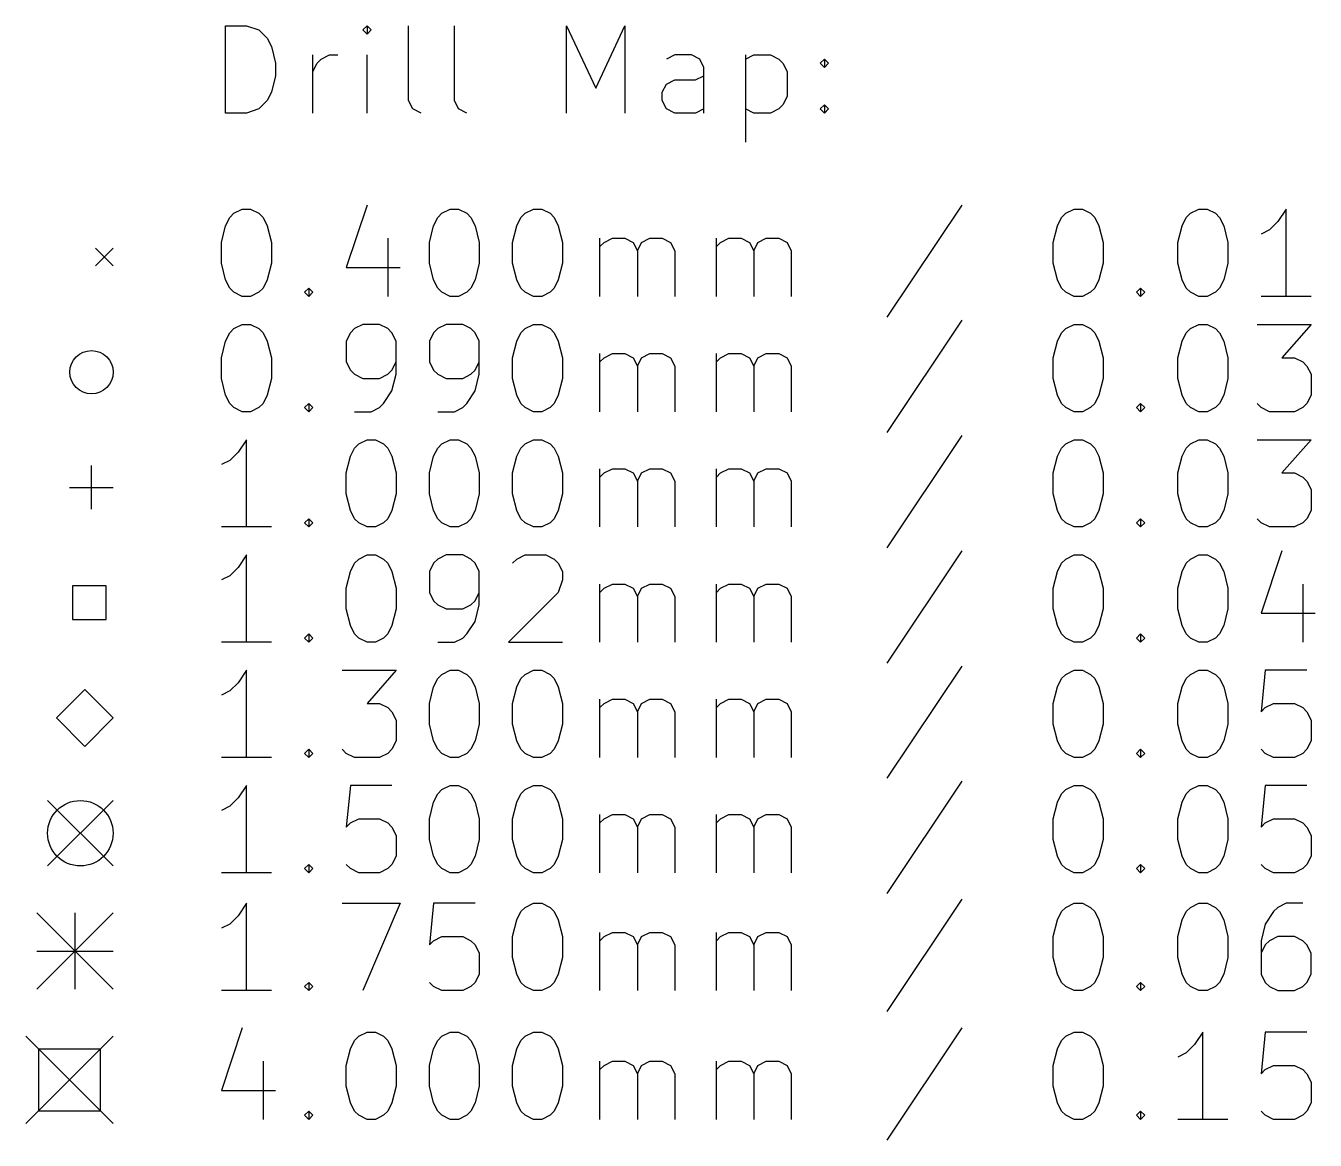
# Model space of a CAD drawing. Extents: x 91 to 214, y -148 to -79.
# Drawn here: x 91.47 to 121, y -148 to -122.47 of the extents above; entities that cross this region are included whole.
import ezdxf

# ---------------------------------------------------------------- set-up
doc = ezdxf.new("R2010")
doc.units = 0
doc.layers.add('BLACK', color=7, linetype='CONTINUOUS')

msp = doc.modelspace()

# ---------------------------------------------------------------- linework, layer by layer
at = {"layer": 'BLACK', "linetype": 'CONTINUOUS'}
for p, q in [((96.0499, -124.473), (96.0499, -122.473)), ((96.0499, -122.473), (96.5261, -122.473)), ((96.5261, -122.473), (96.8118, -122.568)), ((99.288, -122.473), (99.1928, -122.568)), ((99.3833, -122.568), (99.288, -122.473)), ((99.288, -122.473), (99.288, -122.664)), ((100.24, -124.187), (100.24, -122.473)), ((101.288, -124.187), (101.288, -122.473)), ((103.859, -124.473), (103.859, -122.473)), ((103.859, -122.473), (104.526, -123.902)), ((104.526, -123.902), (105.193, -122.473)), ((105.193, -122.473), (105.193, -124.473)), ((96.8118, -122.568), (97.0023, -122.759)), ((97.0023, -122.759), (97.0976, -122.949)), ((99.1928, -122.568), (99.288, -122.664)), ((99.288, -122.664), (99.3833, -122.568)), ((97.0976, -122.949), (97.1928, -123.33)), ((97.1928, -123.33), (97.1928, -123.616)), ((98.0499, -124.473), (98.0499, -123.14)), ((98.0499, -123.521), (98.1452, -123.33)), ((98.1452, -123.33), (98.2404, -123.235)), ((98.2404, -123.235), (98.4309, -123.14)), ((98.4309, -123.14), (98.6214, -123.14)), ((99.288, -124.473), (99.288, -123.14)), ((106.336, -123.14), (106.145, -123.235)), ((106.717, -123.14), (106.336, -123.14)), ((106.907, -123.235), (106.717, -123.14)), ((107.002, -123.426), (106.907, -123.235)), ((107.002, -124.473), (107.002, -123.426)), ((107.955, -123.14), (107.955, -125.14)), ((107.955, -123.235), (108.145, -123.14)), ((108.145, -123.14), (108.526, -123.14)), ((108.526, -123.14), (108.717, -123.235)), ((108.717, -123.235), (108.812, -123.33)), ((108.812, -123.33), (108.907, -123.521)), ((109.669, -123.33), (109.764, -123.235)), ((109.764, -123.426), (109.669, -123.33)), ((109.764, -123.235), (109.859, -123.33)), ((109.764, -123.235), (109.764, -123.426)), ((109.859, -123.33), (109.764, -123.426)), ((97.1928, -123.616), (97.0976, -123.997)), ((106.145, -123.807), (106.336, -123.711)), ((106.336, -123.711), (106.812, -123.711)), ((106.812, -123.711), (107.002, -123.616)), ((108.907, -123.521), (108.907, -124.092)), ((97.0976, -123.997), (97.0023, -124.187)), ((106.05, -123.997), (106.145, -123.807)), ((106.05, -124.187), (106.05, -123.997)), ((97.0023, -124.187), (96.8118, -124.378)), ((100.336, -124.378), (100.24, -124.187)), ((101.383, -124.378), (101.288, -124.187)), ((106.145, -124.378), (106.05, -124.187)), ((108.812, -124.283), (108.717, -124.378)), ((108.907, -124.092), (108.812, -124.283)), ((109.669, -124.378), (109.764, -124.283)), ((109.764, -124.283), (109.859, -124.378)), ((109.764, -124.283), (109.764, -124.473)), ((96.5261, -124.473), (96.0499, -124.473)), ((96.8118, -124.378), (96.5261, -124.473)), ((100.526, -124.473), (100.336, -124.378)), ((101.574, -124.473), (101.383, -124.378)), ((106.336, -124.473), (106.145, -124.378)), ((106.812, -124.473), (106.336, -124.473)), ((107.002, -124.378), (106.812, -124.473)), ((108.145, -124.473), (107.955, -124.378)), ((108.526, -124.473), (108.145, -124.473)), ((108.717, -124.378), (108.526, -124.473)), ((109.764, -124.473), (109.669, -124.378)), ((109.859, -124.378), (109.764, -124.473)), ((96.2404, -126.768), (96.4309, -126.673)), ((96.4309, -126.673), (96.6214, -126.673)), ((96.6214, -126.673), (96.8118, -126.768)), ((99.288, -126.578), (98.8118, -128.007)), ((101.002, -126.768), (101.193, -126.673)), ((101.193, -126.673), (101.383, -126.673)), ((101.383, -126.673), (101.574, -126.768)), ((102.907, -126.768), (103.098, -126.673)), ((103.098, -126.673), (103.288, -126.673)), ((103.288, -126.673), (103.479, -126.768)), ((112.907, -126.578), (111.193, -129.149)), ((115.288, -126.768), (115.479, -126.673)), ((115.479, -126.673), (115.669, -126.673)), ((115.669, -126.673), (115.859, -126.768)), ((118.145, -126.768), (118.336, -126.673)), ((118.336, -126.673), (118.526, -126.673)), ((118.526, -126.673), (118.717, -126.768)), ((120.336, -126.673), (120.145, -126.959)), ((120.336, -128.673), (120.336, -126.673)), ((96.0499, -127.054), (96.1452, -126.864)), ((96.1452, -126.864), (96.2404, -126.768)), ((96.8118, -126.768), (96.9071, -126.864)), ((96.9071, -126.864), (97.0023, -127.054)), ((100.812, -127.054), (100.907, -126.864)), ((100.907, -126.864), (101.002, -126.768)), ((101.574, -126.768), (101.669, -126.864)), ((101.669, -126.864), (101.764, -127.054)), ((102.717, -127.054), (102.812, -126.864)), ((102.812, -126.864), (102.907, -126.768)), ((103.479, -126.768), (103.574, -126.864)), ((103.574, -126.864), (103.669, -127.054)), ((115.098, -127.054), (115.193, -126.864)), ((115.193, -126.864), (115.288, -126.768)), ((115.859, -126.768), (115.955, -126.864)), ((115.955, -126.864), (116.05, -127.054)), ((117.955, -127.054), (118.05, -126.864)), ((118.05, -126.864), (118.145, -126.768)), ((118.717, -126.768), (118.812, -126.864)), ((118.812, -126.864), (118.907, -127.054)), ((120.145, -126.959), (119.955, -127.149)), ((95.9547, -127.435), (96.0499, -127.054)), ((97.0023, -127.054), (97.0976, -127.435)), ((100.717, -127.435), (100.812, -127.054)), ((101.764, -127.054), (101.859, -127.435)), ((102.621, -127.435), (102.717, -127.054)), ((103.669, -127.054), (103.764, -127.435)), ((115.002, -127.435), (115.098, -127.054)), ((116.05, -127.054), (116.145, -127.435)), ((117.859, -127.435), (117.955, -127.054)), ((118.907, -127.054), (119.002, -127.435)), ((119.955, -127.149), (119.764, -127.245)), ((95.9547, -127.911), (95.9547, -127.435)), ((97.0976, -127.435), (97.0976, -127.911)), ((99.7642, -127.34), (99.7642, -128.673)), ((100.717, -127.911), (100.717, -127.435)), ((101.859, -127.435), (101.859, -127.911)), ((102.621, -127.911), (102.621, -127.435)), ((103.764, -127.435), (103.764, -127.911)), ((104.621, -128.673), (104.621, -127.34)), ((104.621, -127.53), (104.717, -127.435)), ((104.717, -127.435), (104.907, -127.34)), ((104.907, -127.34), (105.193, -127.34)), ((105.193, -127.34), (105.383, -127.435)), ((105.383, -127.435), (105.479, -127.626)), ((105.479, -127.626), (105.574, -127.435)), ((105.574, -127.435), (105.764, -127.34)), ((105.764, -127.34), (106.05, -127.34)), ((106.05, -127.34), (106.24, -127.435)), ((106.24, -127.435), (106.336, -127.626)), ((107.288, -128.673), (107.288, -127.34)), ((107.288, -127.53), (107.383, -127.435)), ((107.383, -127.435), (107.574, -127.34)), ((107.574, -127.34), (107.859, -127.34)), ((107.859, -127.34), (108.05, -127.435)), ((108.05, -127.435), (108.145, -127.626)), ((108.145, -127.626), (108.24, -127.435)), ((108.24, -127.435), (108.431, -127.34)), ((108.431, -127.34), (108.717, -127.34)), ((108.717, -127.34), (108.907, -127.435)), ((108.907, -127.435), (109.002, -127.626)), ((115.002, -127.911), (115.002, -127.435)), ((116.145, -127.435), (116.145, -127.911)), ((117.859, -127.911), (117.859, -127.435)), ((119.002, -127.435), (119.002, -127.911)), ((93.0737, -127.568), (93.4737, -127.968)), ((93.4737, -127.568), (93.0737, -127.968)), ((105.479, -127.626), (105.479, -128.673)), ((106.336, -127.626), (106.336, -128.673)), ((108.145, -127.626), (108.145, -128.673)), ((109.002, -127.626), (109.002, -128.673)), ((96.0499, -128.292), (95.9547, -127.911)), ((97.0976, -127.911), (97.0023, -128.292)), ((98.8118, -128.007), (100.05, -128.007)), ((100.812, -128.292), (100.717, -127.911)), ((101.859, -127.911), (101.764, -128.292)), ((102.717, -128.292), (102.621, -127.911)), ((103.764, -127.911), (103.669, -128.292)), ((115.098, -128.292), (115.002, -127.911)), ((116.145, -127.911), (116.05, -128.292)), ((117.955, -128.292), (117.859, -127.911)), ((119.002, -127.911), (118.907, -128.292)), ((96.1452, -128.483), (96.0499, -128.292)), ((97.0023, -128.292), (96.9071, -128.483)), ((100.907, -128.483), (100.812, -128.292)), ((101.764, -128.292), (101.669, -128.483)), ((102.812, -128.483), (102.717, -128.292)), ((103.669, -128.292), (103.574, -128.483)), ((115.193, -128.483), (115.098, -128.292)), ((116.05, -128.292), (115.955, -128.483)), ((118.05, -128.483), (117.955, -128.292)), ((118.907, -128.292), (118.812, -128.483)), ((96.2404, -128.578), (96.1452, -128.483)), ((96.4309, -128.673), (96.2404, -128.578)), ((96.6214, -128.673), (96.4309, -128.673)), ((96.8118, -128.578), (96.6214, -128.673)), ((96.9071, -128.483), (96.8118, -128.578)), ((97.8595, -128.578), (97.9547, -128.483)), ((97.9547, -128.673), (97.8595, -128.578)), ((97.9547, -128.483), (98.0499, -128.578)), ((97.9547, -128.483), (97.9547, -128.673)), ((98.0499, -128.578), (97.9547, -128.673)), ((101.002, -128.578), (100.907, -128.483)), ((101.193, -128.673), (101.002, -128.578)), ((101.383, -128.673), (101.193, -128.673)), ((101.574, -128.578), (101.383, -128.673)), ((101.669, -128.483), (101.574, -128.578)), ((102.907, -128.578), (102.812, -128.483)), ((103.098, -128.673), (102.907, -128.578)), ((103.288, -128.673), (103.098, -128.673)), ((103.479, -128.578), (103.288, -128.673)), ((103.574, -128.483), (103.479, -128.578)), ((115.288, -128.578), (115.193, -128.483)), ((115.479, -128.673), (115.288, -128.578)), ((115.669, -128.673), (115.479, -128.673)), ((115.859, -128.578), (115.669, -128.673)), ((115.955, -128.483), (115.859, -128.578)), ((116.907, -128.578), (117.002, -128.483)), ((117.002, -128.673), (116.907, -128.578)), ((117.002, -128.483), (117.098, -128.578)), ((117.002, -128.483), (117.002, -128.673)), ((117.098, -128.578), (117.002, -128.673)), ((118.145, -128.578), (118.05, -128.483)), ((118.336, -128.673), (118.145, -128.578)), ((118.526, -128.673), (118.336, -128.673)), ((118.717, -128.578), (118.526, -128.673)), ((118.812, -128.483), (118.717, -128.578)), ((120.907, -128.673), (119.764, -128.673)), ((96.2404, -129.408), (96.4309, -129.313)), ((96.4309, -129.313), (96.6214, -129.313)), ((96.6214, -129.313), (96.8118, -129.408)), ((99.1928, -129.313), (99.0023, -129.408)), ((99.5737, -129.313), (99.1928, -129.313)), ((99.7642, -129.408), (99.5737, -129.313)), ((101.098, -129.313), (100.907, -129.408)), ((101.479, -129.313), (101.098, -129.313)), ((101.669, -129.408), (101.479, -129.313)), ((102.907, -129.408), (103.098, -129.313)), ((103.098, -129.313), (103.288, -129.313)), ((103.288, -129.313), (103.479, -129.408)), ((112.907, -129.218), (111.193, -131.789)), ((115.288, -129.408), (115.479, -129.313)), ((115.479, -129.313), (115.669, -129.313)), ((115.669, -129.313), (115.859, -129.408)), ((118.145, -129.408), (118.336, -129.313)), ((118.336, -129.313), (118.526, -129.313)), ((118.526, -129.313), (118.717, -129.408)), ((119.669, -129.313), (120.907, -129.313)), ((120.907, -129.313), (120.24, -130.075)), ((96.0499, -129.694), (96.1452, -129.504)), ((96.1452, -129.504), (96.2404, -129.408)), ((96.8118, -129.408), (96.9071, -129.504)), ((96.9071, -129.504), (97.0023, -129.694)), ((98.9071, -129.504), (98.8118, -129.694)), ((99.0023, -129.408), (98.9071, -129.504)), ((99.8595, -129.504), (99.7642, -129.408)), ((99.9547, -129.694), (99.8595, -129.504)), ((100.812, -129.504), (100.717, -129.694)), ((100.907, -129.408), (100.812, -129.504)), ((101.764, -129.504), (101.669, -129.408)), ((101.859, -129.694), (101.764, -129.504)), ((102.717, -129.694), (102.812, -129.504)), ((102.812, -129.504), (102.907, -129.408)), ((103.479, -129.408), (103.574, -129.504)), ((103.574, -129.504), (103.669, -129.694)), ((115.098, -129.694), (115.193, -129.504)), ((115.193, -129.504), (115.288, -129.408)), ((115.859, -129.408), (115.955, -129.504)), ((115.955, -129.504), (116.05, -129.694)), ((117.955, -129.694), (118.05, -129.504)), ((118.05, -129.504), (118.145, -129.408)), ((118.717, -129.408), (118.812, -129.504)), ((118.812, -129.504), (118.907, -129.694)), ((95.9547, -130.075), (96.0499, -129.694)), ((97.0023, -129.694), (97.0976, -130.075)), ((98.8118, -129.694), (98.8118, -130.17)), ((99.9547, -130.456), (99.9547, -129.694)), ((100.717, -129.694), (100.717, -130.17)), ((101.859, -130.456), (101.859, -129.694)), ((102.621, -130.075), (102.717, -129.694)), ((103.669, -129.694), (103.764, -130.075)), ((115.002, -130.075), (115.098, -129.694)), ((116.05, -129.694), (116.145, -130.075)), ((117.859, -130.075), (117.955, -129.694)), ((118.907, -129.694), (119.002, -130.075)), ((95.9547, -130.551), (95.9547, -130.075)), ((97.0976, -130.075), (97.0976, -130.551)), ((98.8118, -130.17), (98.9071, -130.361)), ((99.8595, -130.361), (99.9547, -130.17)), ((100.717, -130.17), (100.812, -130.361)), ((101.764, -130.361), (101.859, -130.17)), ((102.621, -130.551), (102.621, -130.075)), ((103.764, -130.075), (103.764, -130.551)), ((104.621, -131.313), (104.621, -129.98)), ((104.621, -130.17), (104.717, -130.075)), ((104.717, -130.075), (104.907, -129.98)), ((104.907, -129.98), (105.193, -129.98)), ((105.193, -129.98), (105.383, -130.075)), ((105.383, -130.075), (105.479, -130.266)), ((105.479, -130.266), (105.574, -130.075)), ((105.574, -130.075), (105.764, -129.98)), ((105.764, -129.98), (106.05, -129.98)), ((106.05, -129.98), (106.24, -130.075)), ((106.24, -130.075), (106.336, -130.266)), ((107.288, -131.313), (107.288, -129.98)), ((107.288, -130.17), (107.383, -130.075)), ((107.383, -130.075), (107.574, -129.98)), ((107.574, -129.98), (107.859, -129.98)), ((107.859, -129.98), (108.05, -130.075)), ((108.05, -130.075), (108.145, -130.266)), ((108.145, -130.266), (108.24, -130.075)), ((108.24, -130.075), (108.431, -129.98)), ((108.431, -129.98), (108.717, -129.98)), ((108.717, -129.98), (108.907, -130.075)), ((108.907, -130.075), (109.002, -130.266)), ((115.002, -130.551), (115.002, -130.075)), ((116.145, -130.075), (116.145, -130.551)), ((117.859, -130.551), (117.859, -130.075)), ((119.002, -130.075), (119.002, -130.551)), ((120.24, -130.075), (120.526, -130.075)), ((120.526, -130.075), (120.717, -130.17)), ((120.717, -130.17), (120.812, -130.266)), ((98.9071, -130.361), (99.0023, -130.456)), ((99.0023, -130.456), (99.1928, -130.551)), ((99.5737, -130.551), (99.7642, -130.456)), ((99.7642, -130.456), (99.8595, -130.361)), ((99.8595, -130.837), (99.9547, -130.456)), ((100.812, -130.361), (100.907, -130.456)), ((100.907, -130.456), (101.098, -130.551)), ((101.479, -130.551), (101.669, -130.456)), ((101.669, -130.456), (101.764, -130.361)), ((101.764, -130.837), (101.859, -130.456)), ((105.479, -130.266), (105.479, -131.313)), ((106.336, -130.266), (106.336, -131.313)), ((108.145, -130.266), (108.145, -131.313)), ((109.002, -130.266), (109.002, -131.313)), ((120.812, -130.266), (120.907, -130.456)), ((120.907, -130.456), (120.907, -130.932)), ((96.0499, -130.932), (95.9547, -130.551)), ((97.0976, -130.551), (97.0023, -130.932)), ((99.1928, -130.551), (99.5737, -130.551)), ((101.098, -130.551), (101.479, -130.551)), ((102.717, -130.932), (102.621, -130.551)), ((103.764, -130.551), (103.669, -130.932)), ((115.098, -130.932), (115.002, -130.551)), ((116.145, -130.551), (116.05, -130.932)), ((117.955, -130.932), (117.859, -130.551)), ((119.002, -130.551), (118.907, -130.932)), ((96.1452, -131.123), (96.0499, -130.932)), ((97.0023, -130.932), (96.9071, -131.123)), ((99.669, -131.123), (99.8595, -130.837)), ((101.574, -131.123), (101.764, -130.837)), ((102.812, -131.123), (102.717, -130.932)), ((103.669, -130.932), (103.574, -131.123)), ((115.193, -131.123), (115.098, -130.932)), ((116.05, -130.932), (115.955, -131.123)), ((118.05, -131.123), (117.955, -130.932)), ((118.907, -130.932), (118.812, -131.123)), ((120.907, -130.932), (120.812, -131.123)), ((96.2404, -131.218), (96.1452, -131.123)), ((96.4309, -131.313), (96.2404, -131.218)), ((96.6214, -131.313), (96.4309, -131.313)), ((96.8118, -131.218), (96.6214, -131.313)), ((96.9071, -131.123), (96.8118, -131.218)), ((97.8595, -131.218), (97.9547, -131.123)), ((97.9547, -131.313), (97.8595, -131.218)), ((97.9547, -131.123), (98.0499, -131.218)), ((97.9547, -131.123), (97.9547, -131.313)), ((98.0499, -131.218), (97.9547, -131.313)), ((99.0023, -131.313), (99.3833, -131.313)), ((99.3833, -131.313), (99.5737, -131.218)), ((99.5737, -131.218), (99.669, -131.123)), ((100.907, -131.313), (101.288, -131.313)), ((101.288, -131.313), (101.479, -131.218)), ((101.479, -131.218), (101.574, -131.123)), ((102.907, -131.218), (102.812, -131.123)), ((103.098, -131.313), (102.907, -131.218)), ((103.288, -131.313), (103.098, -131.313)), ((103.479, -131.218), (103.288, -131.313)), ((103.574, -131.123), (103.479, -131.218)), ((115.288, -131.218), (115.193, -131.123)), ((115.479, -131.313), (115.288, -131.218)), ((115.669, -131.313), (115.479, -131.313)), ((115.859, -131.218), (115.669, -131.313)), ((115.955, -131.123), (115.859, -131.218)), ((116.907, -131.218), (117.002, -131.123)), ((117.002, -131.313), (116.907, -131.218)), ((117.002, -131.123), (117.098, -131.218)), ((117.002, -131.123), (117.002, -131.313)), ((117.098, -131.218), (117.002, -131.313)), ((118.145, -131.218), (118.05, -131.123)), ((118.336, -131.313), (118.145, -131.218)), ((118.526, -131.313), (118.336, -131.313)), ((118.717, -131.218), (118.526, -131.313)), ((118.812, -131.123), (118.717, -131.218)), ((119.764, -131.218), (119.669, -131.123)), ((119.955, -131.313), (119.764, -131.218)), ((120.526, -131.313), (119.955, -131.313)), ((120.717, -131.218), (120.526, -131.313)), ((120.812, -131.123), (120.717, -131.218)), ((96.5261, -131.953), (96.3357, -132.239)), ((96.5261, -133.953), (96.5261, -131.953)), ((99.0976, -132.048), (99.288, -131.953)), ((99.288, -131.953), (99.4785, -131.953)), ((99.4785, -131.953), (99.669, -132.048)), ((101.002, -132.048), (101.193, -131.953)), ((101.193, -131.953), (101.383, -131.953)), ((101.383, -131.953), (101.574, -132.048)), ((102.907, -132.048), (103.098, -131.953)), ((103.098, -131.953), (103.288, -131.953)), ((103.288, -131.953), (103.479, -132.048)), ((112.907, -131.858), (111.193, -134.429)), ((115.288, -132.048), (115.479, -131.953)), ((115.479, -131.953), (115.669, -131.953)), ((115.669, -131.953), (115.859, -132.048)), ((118.145, -132.048), (118.336, -131.953)), ((118.336, -131.953), (118.526, -131.953)), ((118.526, -131.953), (118.717, -132.048)), ((119.669, -131.953), (120.907, -131.953)), ((120.907, -131.953), (120.24, -132.715)), ((96.3357, -132.239), (96.1452, -132.429)), ((98.9071, -132.334), (99.0023, -132.144)), ((99.0023, -132.144), (99.0976, -132.048)), ((99.669, -132.048), (99.7642, -132.144)), ((99.7642, -132.144), (99.8595, -132.334)), ((100.812, -132.334), (100.907, -132.144)), ((100.907, -132.144), (101.002, -132.048)), ((101.574, -132.048), (101.669, -132.144)), ((101.669, -132.144), (101.764, -132.334)), ((102.717, -132.334), (102.812, -132.144)), ((102.812, -132.144), (102.907, -132.048)), ((103.479, -132.048), (103.574, -132.144)), ((103.574, -132.144), (103.669, -132.334)), ((115.098, -132.334), (115.193, -132.144)), ((115.193, -132.144), (115.288, -132.048)), ((115.859, -132.048), (115.955, -132.144)), ((115.955, -132.144), (116.05, -132.334)), ((117.955, -132.334), (118.05, -132.144)), ((118.05, -132.144), (118.145, -132.048)), ((118.717, -132.048), (118.812, -132.144)), ((118.812, -132.144), (118.907, -132.334)), ((92.9737, -132.548), (92.9737, -133.548)), ((96.1452, -132.429), (95.9547, -132.525)), ((98.8118, -132.715), (98.9071, -132.334)), ((99.8595, -132.334), (99.9547, -132.715)), ((100.717, -132.715), (100.812, -132.334)), ((101.764, -132.334), (101.859, -132.715)), ((102.621, -132.715), (102.717, -132.334)), ((103.669, -132.334), (103.764, -132.715)), ((115.002, -132.715), (115.098, -132.334)), ((116.05, -132.334), (116.145, -132.715)), ((117.859, -132.715), (117.955, -132.334)), ((118.907, -132.334), (119.002, -132.715)), ((98.8118, -133.191), (98.8118, -132.715)), ((99.9547, -132.715), (99.9547, -133.191)), ((100.717, -133.191), (100.717, -132.715)), ((101.859, -132.715), (101.859, -133.191)), ((102.621, -133.191), (102.621, -132.715)), ((103.764, -132.715), (103.764, -133.191)), ((104.621, -133.953), (104.621, -132.62)), ((104.621, -132.81), (104.717, -132.715)), ((104.717, -132.715), (104.907, -132.62)), ((104.907, -132.62), (105.193, -132.62)), ((105.193, -132.62), (105.383, -132.715)), ((105.383, -132.715), (105.479, -132.906)), ((105.479, -132.906), (105.574, -132.715)), ((105.574, -132.715), (105.764, -132.62)), ((105.764, -132.62), (106.05, -132.62)), ((106.05, -132.62), (106.24, -132.715)), ((106.24, -132.715), (106.336, -132.906)), ((107.288, -133.953), (107.288, -132.62)), ((107.288, -132.81), (107.383, -132.715)), ((107.383, -132.715), (107.574, -132.62)), ((107.574, -132.62), (107.859, -132.62)), ((107.859, -132.62), (108.05, -132.715)), ((108.05, -132.715), (108.145, -132.906)), ((108.145, -132.906), (108.24, -132.715)), ((108.24, -132.715), (108.431, -132.62)), ((108.431, -132.62), (108.717, -132.62)), ((108.717, -132.62), (108.907, -132.715)), ((108.907, -132.715), (109.002, -132.906)), ((115.002, -133.191), (115.002, -132.715)), ((116.145, -132.715), (116.145, -133.191)), ((117.859, -133.191), (117.859, -132.715)), ((119.002, -132.715), (119.002, -133.191)), ((120.24, -132.715), (120.526, -132.715)), ((120.526, -132.715), (120.717, -132.81)), ((120.717, -132.81), (120.812, -132.906)), ((92.4737, -133.048), (93.4737, -133.048)), ((105.479, -132.906), (105.479, -133.953)), ((106.336, -132.906), (106.336, -133.953)), ((108.145, -132.906), (108.145, -133.953)), ((109.002, -132.906), (109.002, -133.953)), ((120.812, -132.906), (120.907, -133.096)), ((120.907, -133.096), (120.907, -133.572)), ((98.9071, -133.572), (98.8118, -133.191)), ((99.9547, -133.191), (99.8595, -133.572)), ((100.812, -133.572), (100.717, -133.191)), ((101.859, -133.191), (101.764, -133.572)), ((102.717, -133.572), (102.621, -133.191)), ((103.764, -133.191), (103.669, -133.572)), ((115.098, -133.572), (115.002, -133.191)), ((116.145, -133.191), (116.05, -133.572)), ((117.955, -133.572), (117.859, -133.191)), ((119.002, -133.191), (118.907, -133.572)), ((97.8595, -133.858), (97.9547, -133.763)), ((97.9547, -133.763), (98.0499, -133.858)), ((97.9547, -133.763), (97.9547, -133.953)), ((99.0023, -133.763), (98.9071, -133.572)), ((99.0976, -133.858), (99.0023, -133.763)), ((99.7642, -133.763), (99.669, -133.858)), ((99.8595, -133.572), (99.7642, -133.763)), ((100.907, -133.763), (100.812, -133.572)), ((101.002, -133.858), (100.907, -133.763)), ((101.669, -133.763), (101.574, -133.858)), ((101.764, -133.572), (101.669, -133.763)), ((102.812, -133.763), (102.717, -133.572)), ((102.907, -133.858), (102.812, -133.763)), ((103.574, -133.763), (103.479, -133.858)), ((103.669, -133.572), (103.574, -133.763)), ((115.193, -133.763), (115.098, -133.572)), ((115.288, -133.858), (115.193, -133.763)), ((115.955, -133.763), (115.859, -133.858)), ((116.05, -133.572), (115.955, -133.763)), ((116.907, -133.858), (117.002, -133.763)), ((117.002, -133.763), (117.098, -133.858)), ((117.002, -133.763), (117.002, -133.953)), ((118.05, -133.763), (117.955, -133.572)), ((118.145, -133.858), (118.05, -133.763)), ((118.812, -133.763), (118.717, -133.858)), ((118.907, -133.572), (118.812, -133.763)), ((119.764, -133.858), (119.669, -133.763)), ((120.812, -133.763), (120.717, -133.858)), ((120.907, -133.572), (120.812, -133.763)), ((97.0976, -133.953), (95.9547, -133.953)), ((97.9547, -133.953), (97.8595, -133.858)), ((98.0499, -133.858), (97.9547, -133.953)), ((99.288, -133.953), (99.0976, -133.858)), ((99.4785, -133.953), (99.288, -133.953)), ((99.669, -133.858), (99.4785, -133.953)), ((101.193, -133.953), (101.002, -133.858)), ((101.383, -133.953), (101.193, -133.953)), ((101.574, -133.858), (101.383, -133.953)), ((103.098, -133.953), (102.907, -133.858)), ((103.288, -133.953), (103.098, -133.953)), ((103.479, -133.858), (103.288, -133.953)), ((115.479, -133.953), (115.288, -133.858)), ((115.669, -133.953), (115.479, -133.953)), ((115.859, -133.858), (115.669, -133.953)), ((117.002, -133.953), (116.907, -133.858)), ((117.098, -133.858), (117.002, -133.953)), ((118.336, -133.953), (118.145, -133.858)), ((118.526, -133.953), (118.336, -133.953)), ((118.717, -133.858), (118.526, -133.953)), ((119.955, -133.953), (119.764, -133.858)), ((120.526, -133.953), (119.955, -133.953)), ((120.717, -133.858), (120.526, -133.953)), ((96.5261, -134.593), (96.3357, -134.879)), ((96.5261, -136.593), (96.5261, -134.593)), ((99.0976, -134.688), (99.288, -134.593)), ((99.288, -134.593), (99.4785, -134.593)), ((99.4785, -134.593), (99.669, -134.688)), ((101.098, -134.593), (100.907, -134.688)), ((101.479, -134.593), (101.098, -134.593)), ((101.669, -134.688), (101.479, -134.593)), ((102.717, -134.688), (102.907, -134.593)), ((102.907, -134.593), (103.383, -134.593)), ((103.383, -134.593), (103.574, -134.688)), ((112.907, -134.498), (111.193, -137.069)), ((115.288, -134.688), (115.479, -134.593)), ((115.479, -134.593), (115.669, -134.593)), ((115.669, -134.593), (115.859, -134.688)), ((118.145, -134.688), (118.336, -134.593)), ((118.336, -134.593), (118.526, -134.593)), ((118.526, -134.593), (118.717, -134.688)), ((120.24, -134.498), (119.764, -135.927)), ((96.3357, -134.879), (96.1452, -135.069)), ((98.9071, -134.974), (99.0023, -134.784)), ((99.0023, -134.784), (99.0976, -134.688)), ((99.669, -134.688), (99.7642, -134.784)), ((99.7642, -134.784), (99.8595, -134.974)), ((100.812, -134.784), (100.717, -134.974)), ((100.907, -134.688), (100.812, -134.784)), ((101.764, -134.784), (101.669, -134.688)), ((101.859, -134.974), (101.764, -134.784)), ((102.621, -134.784), (102.717, -134.688)), ((103.574, -134.688), (103.669, -134.784)), ((103.669, -134.784), (103.764, -134.974)), ((115.098, -134.974), (115.193, -134.784)), ((115.193, -134.784), (115.288, -134.688)), ((115.859, -134.688), (115.955, -134.784)), ((115.955, -134.784), (116.05, -134.974)), ((117.955, -134.974), (118.05, -134.784)), ((118.05, -134.784), (118.145, -134.688)), ((118.717, -134.688), (118.812, -134.784)), ((118.812, -134.784), (118.907, -134.974)), ((96.1452, -135.069), (95.9547, -135.165)), ((98.8118, -135.355), (98.9071, -134.974)), ((99.8595, -134.974), (99.9547, -135.355)), ((100.717, -134.974), (100.717, -135.45)), ((101.859, -135.736), (101.859, -134.974)), ((103.764, -135.165), (103.669, -135.45)), ((103.764, -134.974), (103.764, -135.165)), ((115.002, -135.355), (115.098, -134.974)), ((116.05, -134.974), (116.145, -135.355)), ((117.859, -135.355), (117.955, -134.974)), ((118.907, -134.974), (119.002, -135.355)), ((93.3138, -135.302), (92.5415, -135.302)), ((92.5415, -135.302), (92.5415, -136.075)), ((93.3138, -136.075), (93.3138, -135.302)), ((98.8118, -135.831), (98.8118, -135.355)), ((99.9547, -135.355), (99.9547, -135.831)), ((100.717, -135.45), (100.812, -135.641)), ((101.764, -135.641), (101.859, -135.45)), ((103.669, -135.45), (102.526, -136.593)), ((104.621, -136.593), (104.621, -135.26)), ((104.621, -135.45), (104.717, -135.355)), ((104.717, -135.355), (104.907, -135.26)), ((104.907, -135.26), (105.193, -135.26)), ((105.193, -135.26), (105.383, -135.355)), ((105.383, -135.355), (105.479, -135.546)), ((105.479, -135.546), (105.574, -135.355)), ((105.574, -135.355), (105.764, -135.26)), ((105.764, -135.26), (106.05, -135.26)), ((106.05, -135.26), (106.24, -135.355)), ((106.24, -135.355), (106.336, -135.546)), ((107.288, -136.593), (107.288, -135.26)), ((107.288, -135.45), (107.383, -135.355)), ((107.383, -135.355), (107.574, -135.26)), ((107.574, -135.26), (107.859, -135.26)), ((107.859, -135.26), (108.05, -135.355)), ((108.05, -135.355), (108.145, -135.546)), ((108.145, -135.546), (108.24, -135.355)), ((108.24, -135.355), (108.431, -135.26)), ((108.431, -135.26), (108.717, -135.26)), ((108.717, -135.26), (108.907, -135.355)), ((108.907, -135.355), (109.002, -135.546)), ((115.002, -135.831), (115.002, -135.355)), ((116.145, -135.355), (116.145, -135.831)), ((117.859, -135.831), (117.859, -135.355)), ((119.002, -135.355), (119.002, -135.831)), ((120.717, -135.26), (120.717, -136.593)), ((100.812, -135.641), (100.907, -135.736)), ((100.907, -135.736), (101.098, -135.831)), ((101.479, -135.831), (101.669, -135.736)), ((101.669, -135.736), (101.764, -135.641)), ((101.764, -136.117), (101.859, -135.736)), ((105.479, -135.546), (105.479, -136.593)), ((106.336, -135.546), (106.336, -136.593)), ((108.145, -135.546), (108.145, -136.593)), ((109.002, -135.546), (109.002, -136.593)), ((92.5415, -136.075), (93.3138, -136.075)), ((98.9071, -136.212), (98.8118, -135.831)), ((99.9547, -135.831), (99.8595, -136.212)), ((101.098, -135.831), (101.479, -135.831)), ((101.574, -136.403), (101.764, -136.117)), ((115.098, -136.212), (115.002, -135.831)), ((116.145, -135.831), (116.05, -136.212)), ((117.955, -136.212), (117.859, -135.831)), ((119.002, -135.831), (118.907, -136.212)), ((119.764, -135.927), (121.002, -135.927)), ((97.8595, -136.498), (97.9547, -136.403)), ((97.9547, -136.403), (98.0499, -136.498)), ((97.9547, -136.403), (97.9547, -136.593)), ((99.0023, -136.403), (98.9071, -136.212)), ((99.0976, -136.498), (99.0023, -136.403)), ((99.7642, -136.403), (99.669, -136.498)), ((99.8595, -136.212), (99.7642, -136.403)), ((101.479, -136.498), (101.574, -136.403)), ((115.193, -136.403), (115.098, -136.212)), ((115.288, -136.498), (115.193, -136.403)), ((115.955, -136.403), (115.859, -136.498)), ((116.05, -136.212), (115.955, -136.403)), ((116.907, -136.498), (117.002, -136.403)), ((117.002, -136.403), (117.098, -136.498)), ((117.002, -136.403), (117.002, -136.593)), ((118.05, -136.403), (117.955, -136.212)), ((118.145, -136.498), (118.05, -136.403)), ((118.812, -136.403), (118.717, -136.498)), ((118.907, -136.212), (118.812, -136.403)), ((97.0976, -136.593), (95.9547, -136.593)), ((97.9547, -136.593), (97.8595, -136.498)), ((98.0499, -136.498), (97.9547, -136.593)), ((99.288, -136.593), (99.0976, -136.498)), ((99.4785, -136.593), (99.288, -136.593)), ((99.669, -136.498), (99.4785, -136.593)), ((100.907, -136.593), (101.288, -136.593)), ((101.288, -136.593), (101.479, -136.498)), ((102.526, -136.593), (103.764, -136.593)), ((115.479, -136.593), (115.288, -136.498)), ((115.669, -136.593), (115.479, -136.593)), ((115.859, -136.498), (115.669, -136.593)), ((117.002, -136.593), (116.907, -136.498)), ((117.098, -136.498), (117.002, -136.593)), ((118.336, -136.593), (118.145, -136.498)), ((118.526, -136.593), (118.336, -136.593)), ((118.717, -136.498), (118.526, -136.593)), ((96.5261, -137.233), (96.3357, -137.519)), ((96.5261, -139.233), (96.5261, -137.233)), ((98.7166, -137.233), (99.9547, -137.233)), ((99.9547, -137.233), (99.288, -137.995)), ((101.002, -137.328), (101.193, -137.233)), ((101.193, -137.233), (101.383, -137.233)), ((101.383, -137.233), (101.574, -137.328)), ((102.907, -137.328), (103.098, -137.233)), ((103.098, -137.233), (103.288, -137.233)), ((103.288, -137.233), (103.479, -137.328)), ((112.907, -137.138), (111.193, -139.709)), ((115.288, -137.328), (115.479, -137.233)), ((115.479, -137.233), (115.669, -137.233)), ((115.669, -137.233), (115.859, -137.328)), ((118.145, -137.328), (118.336, -137.233)), ((118.336, -137.233), (118.526, -137.233)), ((118.526, -137.233), (118.717, -137.328)), ((119.859, -137.233), (119.764, -138.186)), ((120.812, -137.233), (119.859, -137.233)), ((96.3357, -137.519), (96.1452, -137.709)), ((100.812, -137.614), (100.907, -137.424)), ((100.907, -137.424), (101.002, -137.328)), ((101.574, -137.328), (101.669, -137.424)), ((101.669, -137.424), (101.764, -137.614)), ((102.717, -137.614), (102.812, -137.424)), ((102.812, -137.424), (102.907, -137.328)), ((103.479, -137.328), (103.574, -137.424)), ((103.574, -137.424), (103.669, -137.614)), ((115.098, -137.614), (115.193, -137.424)), ((115.193, -137.424), (115.288, -137.328)), ((115.859, -137.328), (115.955, -137.424)), ((115.955, -137.424), (116.05, -137.614)), ((117.955, -137.614), (118.05, -137.424)), ((118.05, -137.424), (118.145, -137.328)), ((118.717, -137.328), (118.812, -137.424)), ((118.812, -137.424), (118.907, -137.614)), ((92.8237, -137.678), (92.1737, -138.328)), ((93.4737, -138.328), (92.8237, -137.678)), ((96.1452, -137.709), (95.9547, -137.805)), ((100.717, -137.995), (100.812, -137.614)), ((101.764, -137.614), (101.859, -137.995)), ((102.621, -137.995), (102.717, -137.614)), ((103.669, -137.614), (103.764, -137.995)), ((115.002, -137.995), (115.098, -137.614)), ((116.05, -137.614), (116.145, -137.995)), ((117.859, -137.995), (117.955, -137.614)), ((118.907, -137.614), (119.002, -137.995)), ((99.288, -137.995), (99.5737, -137.995)), ((99.5737, -137.995), (99.7642, -138.09)), ((99.7642, -138.09), (99.8595, -138.186)), ((99.8595, -138.186), (99.9547, -138.376)), ((100.717, -138.471), (100.717, -137.995)), ((101.859, -137.995), (101.859, -138.471)), ((102.621, -138.471), (102.621, -137.995)), ((103.764, -137.995), (103.764, -138.471)), ((104.621, -139.233), (104.621, -137.9)), ((104.621, -138.09), (104.717, -137.995)), ((104.717, -137.995), (104.907, -137.9)), ((104.907, -137.9), (105.193, -137.9)), ((105.193, -137.9), (105.383, -137.995)), ((105.383, -137.995), (105.479, -138.186)), ((105.479, -138.186), (105.574, -137.995)), ((105.479, -138.186), (105.479, -139.233)), ((105.574, -137.995), (105.764, -137.9)), ((105.764, -137.9), (106.05, -137.9)), ((106.05, -137.9), (106.24, -137.995)), ((106.24, -137.995), (106.336, -138.186)), ((106.336, -138.186), (106.336, -139.233)), ((107.288, -139.233), (107.288, -137.9)), ((107.288, -138.09), (107.383, -137.995)), ((107.383, -137.995), (107.574, -137.9)), ((107.574, -137.9), (107.859, -137.9)), ((107.859, -137.9), (108.05, -137.995)), ((108.05, -137.995), (108.145, -138.186)), ((108.145, -138.186), (108.24, -137.995)), ((108.145, -138.186), (108.145, -139.233)), ((108.24, -137.995), (108.431, -137.9)), ((108.431, -137.9), (108.717, -137.9)), ((108.717, -137.9), (108.907, -137.995)), ((108.907, -137.995), (109.002, -138.186)), ((109.002, -138.186), (109.002, -139.233)), ((115.002, -138.471), (115.002, -137.995)), ((116.145, -137.995), (116.145, -138.471)), ((117.859, -138.471), (117.859, -137.995)), ((119.002, -137.995), (119.002, -138.471)), ((119.764, -138.186), (119.859, -138.09)), ((119.859, -138.09), (120.05, -137.995)), ((120.05, -137.995), (120.526, -137.995)), ((120.526, -137.995), (120.717, -138.09)), ((120.717, -138.09), (120.812, -138.186)), ((120.812, -138.186), (120.907, -138.376)), ((92.1737, -138.328), (92.8237, -138.978)), ((92.8237, -138.978), (93.4737, -138.328)), ((99.9547, -138.376), (99.9547, -138.852)), ((100.812, -138.852), (100.717, -138.471)), ((101.859, -138.471), (101.764, -138.852)), ((102.717, -138.852), (102.621, -138.471)), ((103.764, -138.471), (103.669, -138.852)), ((115.098, -138.852), (115.002, -138.471)), ((116.145, -138.471), (116.05, -138.852)), ((117.955, -138.852), (117.859, -138.471)), ((119.002, -138.471), (118.907, -138.852)), ((120.907, -138.376), (120.907, -138.852)), ((97.8595, -139.138), (97.9547, -139.043)), ((97.9547, -139.043), (98.0499, -139.138)), ((97.9547, -139.043), (97.9547, -139.233)), ((98.8118, -139.138), (98.7166, -139.043)), ((99.8595, -139.043), (99.7642, -139.138)), ((99.9547, -138.852), (99.8595, -139.043)), ((100.907, -139.043), (100.812, -138.852)), ((101.002, -139.138), (100.907, -139.043)), ((101.669, -139.043), (101.574, -139.138)), ((101.764, -138.852), (101.669, -139.043)), ((102.812, -139.043), (102.717, -138.852)), ((102.907, -139.138), (102.812, -139.043)), ((103.574, -139.043), (103.479, -139.138)), ((103.669, -138.852), (103.574, -139.043)), ((115.193, -139.043), (115.098, -138.852)), ((115.288, -139.138), (115.193, -139.043)), ((115.955, -139.043), (115.859, -139.138)), ((116.05, -138.852), (115.955, -139.043)), ((116.907, -139.138), (117.002, -139.043)), ((117.002, -139.043), (117.098, -139.138)), ((117.002, -139.043), (117.002, -139.233)), ((118.05, -139.043), (117.955, -138.852)), ((118.145, -139.138), (118.05, -139.043)), ((118.812, -139.043), (118.717, -139.138)), ((118.907, -138.852), (118.812, -139.043)), ((119.859, -139.138), (119.764, -139.043)), ((120.812, -139.043), (120.717, -139.138)), ((120.907, -138.852), (120.812, -139.043)), ((97.0976, -139.233), (95.9547, -139.233)), ((97.9547, -139.233), (97.8595, -139.138)), ((98.0499, -139.138), (97.9547, -139.233)), ((99.0023, -139.233), (98.8118, -139.138)), ((99.5737, -139.233), (99.0023, -139.233)), ((99.7642, -139.138), (99.5737, -139.233)), ((101.193, -139.233), (101.002, -139.138)), ((101.383, -139.233), (101.193, -139.233)), ((101.574, -139.138), (101.383, -139.233)), ((103.098, -139.233), (102.907, -139.138)), ((103.288, -139.233), (103.098, -139.233)), ((103.479, -139.138), (103.288, -139.233)), ((115.479, -139.233), (115.288, -139.138)), ((115.669, -139.233), (115.479, -139.233)), ((115.859, -139.138), (115.669, -139.233)), ((117.002, -139.233), (116.907, -139.138)), ((117.098, -139.138), (117.002, -139.233)), ((118.336, -139.233), (118.145, -139.138)), ((118.526, -139.233), (118.336, -139.233)), ((118.717, -139.138), (118.526, -139.233)), ((120.05, -139.233), (119.859, -139.138)), ((120.526, -139.233), (120.05, -139.233)), ((120.717, -139.138), (120.526, -139.233)), ((96.5261, -139.873), (96.3357, -140.159)), ((96.5261, -141.873), (96.5261, -139.873)), ((98.9071, -139.873), (98.8118, -140.826)), ((99.8595, -139.873), (98.9071, -139.873)), ((101.002, -139.968), (101.193, -139.873)), ((101.193, -139.873), (101.383, -139.873)), ((101.383, -139.873), (101.574, -139.968)), ((102.907, -139.968), (103.098, -139.873)), ((103.098, -139.873), (103.288, -139.873)), ((103.288, -139.873), (103.479, -139.968)), ((112.907, -139.778), (111.193, -142.349)), ((115.288, -139.968), (115.479, -139.873)), ((115.479, -139.873), (115.669, -139.873)), ((115.669, -139.873), (115.859, -139.968)), ((118.145, -139.968), (118.336, -139.873)), ((118.336, -139.873), (118.526, -139.873)), ((118.526, -139.873), (118.717, -139.968)), ((119.859, -139.873), (119.764, -140.826)), ((120.812, -139.873), (119.859, -139.873)), ((91.9737, -140.218), (93.4737, -141.718)), ((93.4737, -140.218), (91.9737, -141.718)), ((96.3357, -140.159), (96.1452, -140.349)), ((100.717, -140.635), (100.812, -140.254)), ((100.812, -140.254), (100.907, -140.064)), ((100.907, -140.064), (101.002, -139.968)), ((101.574, -139.968), (101.669, -140.064)), ((101.669, -140.064), (101.764, -140.254)), ((101.764, -140.254), (101.859, -140.635)), ((102.621, -140.635), (102.717, -140.254)), ((102.717, -140.254), (102.812, -140.064)), ((102.812, -140.064), (102.907, -139.968)), ((103.479, -139.968), (103.574, -140.064)), ((103.574, -140.064), (103.669, -140.254)), ((103.669, -140.254), (103.764, -140.635)), ((115.002, -140.635), (115.098, -140.254)), ((115.098, -140.254), (115.193, -140.064)), ((115.193, -140.064), (115.288, -139.968)), ((115.859, -139.968), (115.955, -140.064)), ((115.955, -140.064), (116.05, -140.254)), ((116.05, -140.254), (116.145, -140.635)), ((117.859, -140.635), (117.955, -140.254)), ((117.955, -140.254), (118.05, -140.064)), ((118.05, -140.064), (118.145, -139.968)), ((118.717, -139.968), (118.812, -140.064)), ((118.812, -140.064), (118.907, -140.254)), ((118.907, -140.254), (119.002, -140.635)), ((96.1452, -140.349), (95.9547, -140.445)), ((104.621, -141.873), (104.621, -140.54)), ((104.717, -140.635), (104.907, -140.54)), ((104.907, -140.54), (105.193, -140.54)), ((105.193, -140.54), (105.383, -140.635)), ((105.574, -140.635), (105.764, -140.54)), ((105.764, -140.54), (106.05, -140.54)), ((106.05, -140.54), (106.24, -140.635)), ((107.288, -141.873), (107.288, -140.54)), ((107.383, -140.635), (107.574, -140.54)), ((107.574, -140.54), (107.859, -140.54)), ((107.859, -140.54), (108.05, -140.635)), ((108.24, -140.635), (108.431, -140.54)), ((108.431, -140.54), (108.717, -140.54)), ((108.717, -140.54), (108.907, -140.635)), ((98.8118, -140.826), (98.9071, -140.73)), ((98.9071, -140.73), (99.0976, -140.635)), ((99.0976, -140.635), (99.5737, -140.635)), ((99.5737, -140.635), (99.7642, -140.73)), ((99.7642, -140.73), (99.8595, -140.826)), ((99.8595, -140.826), (99.9547, -141.016)), ((100.717, -141.111), (100.717, -140.635)), ((101.859, -140.635), (101.859, -141.111)), ((102.621, -141.111), (102.621, -140.635)), ((103.764, -140.635), (103.764, -141.111)), ((104.621, -140.73), (104.717, -140.635)), ((105.383, -140.635), (105.479, -140.826)), ((105.479, -140.826), (105.574, -140.635)), ((105.479, -140.826), (105.479, -141.873)), ((106.24, -140.635), (106.336, -140.826)), ((106.336, -140.826), (106.336, -141.873)), ((107.288, -140.73), (107.383, -140.635)), ((108.05, -140.635), (108.145, -140.826)), ((108.145, -140.826), (108.24, -140.635)), ((108.145, -140.826), (108.145, -141.873)), ((108.907, -140.635), (109.002, -140.826)), ((109.002, -140.826), (109.002, -141.873)), ((115.002, -141.111), (115.002, -140.635)), ((116.145, -140.635), (116.145, -141.111)), ((117.859, -141.111), (117.859, -140.635)), ((119.002, -140.635), (119.002, -141.111)), ((119.764, -140.826), (119.859, -140.73)), ((119.859, -140.73), (120.05, -140.635)), ((120.05, -140.635), (120.526, -140.635)), ((120.526, -140.635), (120.717, -140.73)), ((120.717, -140.73), (120.812, -140.826)), ((120.812, -140.826), (120.907, -141.016)), ((99.9547, -141.016), (99.9547, -141.492)), ((100.812, -141.492), (100.717, -141.111)), ((101.859, -141.111), (101.764, -141.492)), ((102.717, -141.492), (102.621, -141.111)), ((103.764, -141.111), (103.669, -141.492)), ((115.098, -141.492), (115.002, -141.111)), ((116.145, -141.111), (116.05, -141.492)), ((117.955, -141.492), (117.859, -141.111)), ((119.002, -141.111), (118.907, -141.492)), ((120.907, -141.016), (120.907, -141.492)), ((97.8595, -141.778), (97.9547, -141.683)), ((97.9547, -141.683), (98.0499, -141.778)), ((97.9547, -141.683), (97.9547, -141.873)), ((98.9071, -141.778), (98.8118, -141.683)), ((99.8595, -141.683), (99.7642, -141.778)), ((99.9547, -141.492), (99.8595, -141.683)), ((100.907, -141.683), (100.812, -141.492)), ((101.002, -141.778), (100.907, -141.683)), ((101.669, -141.683), (101.574, -141.778)), ((101.764, -141.492), (101.669, -141.683)), ((102.812, -141.683), (102.717, -141.492)), ((102.907, -141.778), (102.812, -141.683)), ((103.574, -141.683), (103.479, -141.778)), ((103.669, -141.492), (103.574, -141.683)), ((115.193, -141.683), (115.098, -141.492)), ((115.288, -141.778), (115.193, -141.683)), ((115.955, -141.683), (115.859, -141.778)), ((116.05, -141.492), (115.955, -141.683)), ((116.907, -141.778), (117.002, -141.683)), ((117.002, -141.683), (117.098, -141.778)), ((117.002, -141.683), (117.002, -141.873)), ((118.05, -141.683), (117.955, -141.492)), ((118.145, -141.778), (118.05, -141.683)), ((118.812, -141.683), (118.717, -141.778)), ((118.907, -141.492), (118.812, -141.683)), ((119.859, -141.778), (119.764, -141.683)), ((120.812, -141.683), (120.717, -141.778)), ((120.907, -141.492), (120.812, -141.683)), ((97.0976, -141.873), (95.9547, -141.873)), ((97.9547, -141.873), (97.8595, -141.778)), ((98.0499, -141.778), (97.9547, -141.873)), ((99.0976, -141.873), (98.9071, -141.778)), ((99.5737, -141.873), (99.0976, -141.873)), ((99.7642, -141.778), (99.5737, -141.873)), ((101.193, -141.873), (101.002, -141.778)), ((101.383, -141.873), (101.193, -141.873)), ((101.574, -141.778), (101.383, -141.873)), ((103.098, -141.873), (102.907, -141.778)), ((103.288, -141.873), (103.098, -141.873)), ((103.479, -141.778), (103.288, -141.873)), ((115.479, -141.873), (115.288, -141.778)), ((115.669, -141.873), (115.479, -141.873)), ((115.859, -141.778), (115.669, -141.873)), ((117.002, -141.873), (116.907, -141.778)), ((117.098, -141.778), (117.002, -141.873)), ((118.336, -141.873), (118.145, -141.778)), ((118.526, -141.873), (118.336, -141.873)), ((118.717, -141.778), (118.526, -141.873)), ((120.05, -141.873), (119.859, -141.778)), ((120.526, -141.873), (120.05, -141.873)), ((120.717, -141.778), (120.526, -141.873)), ((96.5261, -142.573), (96.3357, -142.859)), ((96.5261, -144.573), (96.5261, -142.573)), ((98.7166, -142.573), (100.05, -142.573)), ((100.05, -142.573), (99.1928, -144.573)), ((100.812, -142.573), (100.717, -143.526)), ((101.764, -142.573), (100.812, -142.573)), ((102.907, -142.668), (103.098, -142.573)), ((103.098, -142.573), (103.288, -142.573)), ((103.288, -142.573), (103.479, -142.668)), ((112.907, -142.478), (111.193, -145.049)), ((115.288, -142.668), (115.479, -142.573)), ((115.479, -142.573), (115.669, -142.573)), ((115.669, -142.573), (115.859, -142.668)), ((118.145, -142.668), (118.336, -142.573)), ((118.336, -142.573), (118.526, -142.573)), ((118.526, -142.573), (118.717, -142.668)), ((120.336, -142.573), (120.145, -142.668)), ((120.717, -142.573), (120.336, -142.573)), ((91.7237, -142.793), (93.4737, -144.543)), ((93.4737, -142.793), (91.7237, -144.543)), ((92.5987, -142.793), (92.5987, -144.543)), ((96.3357, -142.859), (96.1452, -143.049)), ((102.717, -142.954), (102.812, -142.764)), ((102.812, -142.764), (102.907, -142.668)), ((103.479, -142.668), (103.574, -142.764)), ((103.574, -142.764), (103.669, -142.954)), ((115.098, -142.954), (115.193, -142.764)), ((115.193, -142.764), (115.288, -142.668)), ((115.859, -142.668), (115.955, -142.764)), ((115.955, -142.764), (116.05, -142.954)), ((117.955, -142.954), (118.05, -142.764)), ((118.05, -142.764), (118.145, -142.668)), ((118.717, -142.668), (118.812, -142.764)), ((118.812, -142.764), (118.907, -142.954)), ((120.05, -142.764), (119.859, -143.049)), ((120.145, -142.668), (120.05, -142.764)), ((96.1452, -143.049), (95.9547, -143.145)), ((102.621, -143.335), (102.717, -142.954)), ((103.669, -142.954), (103.764, -143.335)), ((115.002, -143.335), (115.098, -142.954)), ((116.05, -142.954), (116.145, -143.335)), ((117.859, -143.335), (117.955, -142.954)), ((118.907, -142.954), (119.002, -143.335)), ((119.859, -143.049), (119.764, -143.43)), ((100.717, -143.526), (100.812, -143.43)), ((100.812, -143.43), (101.002, -143.335)), ((101.002, -143.335), (101.479, -143.335)), ((101.479, -143.335), (101.669, -143.43)), ((101.669, -143.43), (101.764, -143.526)), ((102.621, -143.811), (102.621, -143.335)), ((103.764, -143.335), (103.764, -143.811)), ((104.621, -144.573), (104.621, -143.24)), ((104.621, -143.43), (104.717, -143.335)), ((104.717, -143.335), (104.907, -143.24)), ((104.907, -143.24), (105.193, -143.24)), ((105.193, -143.24), (105.383, -143.335)), ((105.383, -143.335), (105.479, -143.526)), ((105.479, -143.526), (105.574, -143.335)), ((105.574, -143.335), (105.764, -143.24)), ((105.764, -143.24), (106.05, -143.24)), ((106.05, -143.24), (106.24, -143.335)), ((106.24, -143.335), (106.336, -143.526)), ((107.288, -144.573), (107.288, -143.24)), ((107.288, -143.43), (107.383, -143.335)), ((107.383, -143.335), (107.574, -143.24)), ((107.574, -143.24), (107.859, -143.24)), ((107.859, -143.24), (108.05, -143.335)), ((108.05, -143.335), (108.145, -143.526)), ((108.145, -143.526), (108.24, -143.335)), ((108.24, -143.335), (108.431, -143.24)), ((108.431, -143.24), (108.717, -143.24)), ((108.717, -143.24), (108.907, -143.335)), ((108.907, -143.335), (109.002, -143.526)), ((115.002, -143.811), (115.002, -143.335)), ((116.145, -143.335), (116.145, -143.811)), ((117.859, -143.811), (117.859, -143.335)), ((119.002, -143.335), (119.002, -143.811)), ((119.764, -143.43), (119.764, -144.192)), ((119.955, -143.43), (119.859, -143.526)), ((120.145, -143.335), (119.955, -143.43)), ((120.526, -143.335), (120.145, -143.335)), ((120.717, -143.43), (120.526, -143.335)), ((120.812, -143.526), (120.717, -143.43)), ((91.7237, -143.668), (93.4737, -143.668)), ((101.764, -143.526), (101.859, -143.716)), ((101.859, -143.716), (101.859, -144.192)), ((105.479, -143.526), (105.479, -144.573)), ((106.336, -143.526), (106.336, -144.573)), ((108.145, -143.526), (108.145, -144.573)), ((109.002, -143.526), (109.002, -144.573)), ((119.859, -143.526), (119.764, -143.716)), ((120.907, -143.716), (120.812, -143.526)), ((120.907, -144.192), (120.907, -143.716)), ((102.717, -144.192), (102.621, -143.811)), ((103.764, -143.811), (103.669, -144.192)), ((115.098, -144.192), (115.002, -143.811)), ((116.145, -143.811), (116.05, -144.192)), ((117.955, -144.192), (117.859, -143.811)), ((119.002, -143.811), (118.907, -144.192)), ((97.8595, -144.478), (97.9547, -144.383)), ((97.9547, -144.383), (98.0499, -144.478)), ((97.9547, -144.383), (97.9547, -144.573)), ((100.812, -144.478), (100.717, -144.383)), ((101.764, -144.383), (101.669, -144.478)), ((101.859, -144.192), (101.764, -144.383)), ((102.812, -144.383), (102.717, -144.192)), ((102.907, -144.478), (102.812, -144.383)), ((103.574, -144.383), (103.479, -144.478)), ((103.669, -144.192), (103.574, -144.383)), ((115.193, -144.383), (115.098, -144.192)), ((115.288, -144.478), (115.193, -144.383)), ((115.955, -144.383), (115.859, -144.478)), ((116.05, -144.192), (115.955, -144.383)), ((116.907, -144.478), (117.002, -144.383)), ((117.002, -144.383), (117.098, -144.478)), ((117.002, -144.383), (117.002, -144.573)), ((118.05, -144.383), (117.955, -144.192)), ((118.145, -144.478), (118.05, -144.383)), ((118.812, -144.383), (118.717, -144.478)), ((118.907, -144.192), (118.812, -144.383)), ((119.764, -144.192), (119.859, -144.383)), ((119.859, -144.383), (119.955, -144.478)), ((120.717, -144.478), (120.812, -144.383)), ((120.812, -144.383), (120.907, -144.192)), ((97.0976, -144.573), (95.9547, -144.573)), ((97.9547, -144.573), (97.8595, -144.478)), ((98.0499, -144.478), (97.9547, -144.573)), ((101.002, -144.573), (100.812, -144.478)), ((101.479, -144.573), (101.002, -144.573)), ((101.669, -144.478), (101.479, -144.573)), ((103.098, -144.573), (102.907, -144.478)), ((103.288, -144.573), (103.098, -144.573)), ((103.479, -144.478), (103.288, -144.573)), ((115.479, -144.573), (115.288, -144.478)), ((115.669, -144.573), (115.479, -144.573)), ((115.859, -144.478), (115.669, -144.573)), ((117.002, -144.573), (116.907, -144.478)), ((117.098, -144.478), (117.002, -144.573)), ((118.336, -144.573), (118.145, -144.478)), ((118.526, -144.573), (118.336, -144.573)), ((118.717, -144.478), (118.526, -144.573)), ((119.955, -144.478), (120.145, -144.573)), ((120.145, -144.573), (120.526, -144.573)), ((120.526, -144.573), (120.717, -144.478)), ((96.4309, -145.428), (95.9547, -146.857)), ((99.0976, -145.618), (99.288, -145.523)), ((99.288, -145.523), (99.4785, -145.523)), ((99.4785, -145.523), (99.669, -145.618)), ((101.002, -145.618), (101.193, -145.523)), ((101.193, -145.523), (101.383, -145.523)), ((101.383, -145.523), (101.574, -145.618)), ((102.907, -145.618), (103.098, -145.523)), ((103.098, -145.523), (103.288, -145.523)), ((103.288, -145.523), (103.479, -145.618)), ((112.907, -145.428), (111.193, -147.999)), ((115.288, -145.618), (115.479, -145.523)), ((115.479, -145.523), (115.669, -145.523)), ((115.669, -145.523), (115.859, -145.618)), ((118.431, -145.523), (118.24, -145.809)), ((118.431, -147.523), (118.431, -145.523)), ((119.859, -145.523), (119.764, -146.476)), ((120.812, -145.523), (119.859, -145.523)), ((91.4737, -145.618), (93.4737, -147.618)), ((93.4737, -145.618), (91.4737, -147.618)), ((98.9071, -145.904), (99.0023, -145.714)), ((99.0023, -145.714), (99.0976, -145.618)), ((99.669, -145.618), (99.7642, -145.714)), ((99.7642, -145.714), (99.8595, -145.904)), ((100.812, -145.904), (100.907, -145.714)), ((100.907, -145.714), (101.002, -145.618)), ((101.574, -145.618), (101.669, -145.714)), ((101.669, -145.714), (101.764, -145.904)), ((102.717, -145.904), (102.812, -145.714)), ((102.812, -145.714), (102.907, -145.618)), ((103.479, -145.618), (103.574, -145.714)), ((103.574, -145.714), (103.669, -145.904)), ((115.098, -145.904), (115.193, -145.714)), ((115.193, -145.714), (115.288, -145.618)), ((115.859, -145.618), (115.955, -145.714)), ((115.955, -145.714), (116.05, -145.904)), ((118.24, -145.809), (118.05, -145.999)), ((93.1809, -145.911), (91.7666, -145.911)), ((91.7666, -145.911), (91.7666, -147.326)), ((93.1809, -147.326), (93.1809, -145.911)), ((98.8118, -146.285), (98.9071, -145.904)), ((99.8595, -145.904), (99.9547, -146.285)), ((100.717, -146.285), (100.812, -145.904)), ((101.764, -145.904), (101.859, -146.285)), ((102.621, -146.285), (102.717, -145.904)), ((103.669, -145.904), (103.764, -146.285)), ((115.002, -146.285), (115.098, -145.904)), ((116.05, -145.904), (116.145, -146.285)), ((118.05, -145.999), (117.859, -146.095)), ((96.9071, -146.19), (96.9071, -147.523)), ((98.8118, -146.761), (98.8118, -146.285)), ((99.9547, -146.285), (99.9547, -146.761)), ((100.717, -146.761), (100.717, -146.285)), ((101.859, -146.285), (101.859, -146.761)), ((102.621, -146.761), (102.621, -146.285)), ((103.764, -146.285), (103.764, -146.761)), ((104.621, -147.523), (104.621, -146.19)), ((104.621, -146.38), (104.717, -146.285)), ((104.717, -146.285), (104.907, -146.19)), ((104.907, -146.19), (105.193, -146.19)), ((105.193, -146.19), (105.383, -146.285)), ((105.383, -146.285), (105.479, -146.476)), ((105.479, -146.476), (105.574, -146.285)), ((105.574, -146.285), (105.764, -146.19)), ((105.764, -146.19), (106.05, -146.19)), ((106.05, -146.19), (106.24, -146.285)), ((106.24, -146.285), (106.336, -146.476)), ((107.288, -147.523), (107.288, -146.19)), ((107.288, -146.38), (107.383, -146.285)), ((107.383, -146.285), (107.574, -146.19)), ((107.574, -146.19), (107.859, -146.19)), ((107.859, -146.19), (108.05, -146.285)), ((108.05, -146.285), (108.145, -146.476)), ((108.145, -146.476), (108.24, -146.285)), ((108.24, -146.285), (108.431, -146.19)), ((108.431, -146.19), (108.717, -146.19)), ((108.717, -146.19), (108.907, -146.285)), ((108.907, -146.285), (109.002, -146.476)), ((115.002, -146.761), (115.002, -146.285)), ((116.145, -146.285), (116.145, -146.761)), ((119.764, -146.476), (119.859, -146.38)), ((119.859, -146.38), (120.05, -146.285)), ((120.05, -146.285), (120.526, -146.285)), ((120.526, -146.285), (120.717, -146.38)), ((120.717, -146.38), (120.812, -146.476)), ((105.479, -146.476), (105.479, -147.523)), ((106.336, -146.476), (106.336, -147.523)), ((108.145, -146.476), (108.145, -147.523)), ((109.002, -146.476), (109.002, -147.523)), ((120.812, -146.476), (120.907, -146.666)), ((120.907, -146.666), (120.907, -147.142)), ((95.9547, -146.857), (97.1928, -146.857)), ((98.9071, -147.142), (98.8118, -146.761)), ((99.9547, -146.761), (99.8595, -147.142)), ((100.812, -147.142), (100.717, -146.761)), ((101.859, -146.761), (101.764, -147.142)), ((102.717, -147.142), (102.621, -146.761)), ((103.764, -146.761), (103.669, -147.142)), ((115.098, -147.142), (115.002, -146.761)), ((116.145, -146.761), (116.05, -147.142)), ((91.7666, -147.326), (93.1809, -147.326)), ((97.8595, -147.428), (97.9547, -147.333)), ((97.9547, -147.333), (98.0499, -147.428)), ((97.9547, -147.333), (97.9547, -147.523)), ((99.0023, -147.333), (98.9071, -147.142)), ((99.0976, -147.428), (99.0023, -147.333)), ((99.7642, -147.333), (99.669, -147.428)), ((99.8595, -147.142), (99.7642, -147.333)), ((100.907, -147.333), (100.812, -147.142)), ((101.002, -147.428), (100.907, -147.333)), ((101.669, -147.333), (101.574, -147.428)), ((101.764, -147.142), (101.669, -147.333)), ((102.812, -147.333), (102.717, -147.142)), ((102.907, -147.428), (102.812, -147.333)), ((103.574, -147.333), (103.479, -147.428)), ((103.669, -147.142), (103.574, -147.333)), ((115.193, -147.333), (115.098, -147.142)), ((115.288, -147.428), (115.193, -147.333)), ((115.955, -147.333), (115.859, -147.428)), ((116.05, -147.142), (115.955, -147.333)), ((116.907, -147.428), (117.002, -147.333)), ((117.002, -147.333), (117.098, -147.428)), ((117.002, -147.333), (117.002, -147.523)), ((119.859, -147.428), (119.764, -147.333)), ((120.812, -147.333), (120.717, -147.428)), ((120.907, -147.142), (120.812, -147.333)), ((97.9547, -147.523), (97.8595, -147.428)), ((98.0499, -147.428), (97.9547, -147.523)), ((99.288, -147.523), (99.0976, -147.428)), ((99.4785, -147.523), (99.288, -147.523)), ((99.669, -147.428), (99.4785, -147.523)), ((101.193, -147.523), (101.002, -147.428)), ((101.383, -147.523), (101.193, -147.523)), ((101.574, -147.428), (101.383, -147.523)), ((103.098, -147.523), (102.907, -147.428)), ((103.288, -147.523), (103.098, -147.523)), ((103.479, -147.428), (103.288, -147.523)), ((115.479, -147.523), (115.288, -147.428)), ((115.669, -147.523), (115.479, -147.523)), ((115.859, -147.428), (115.669, -147.523)), ((117.002, -147.523), (116.907, -147.428)), ((117.098, -147.428), (117.002, -147.523)), ((119.002, -147.523), (117.859, -147.523)), ((120.05, -147.523), (119.859, -147.428)), ((120.526, -147.523), (120.05, -147.523)), ((120.717, -147.428), (120.526, -147.523))]:
    msp.add_line(p, q, dxfattribs=at)
at = {"layer": 'BLACK'}
for centre, radius in [((92.9787, -130.408), 0.495), ((92.7237, -140.968), 0.75)]:
    msp.add_circle(centre, radius, dxfattribs=at)

doc.saveas('drawing.dxf')
